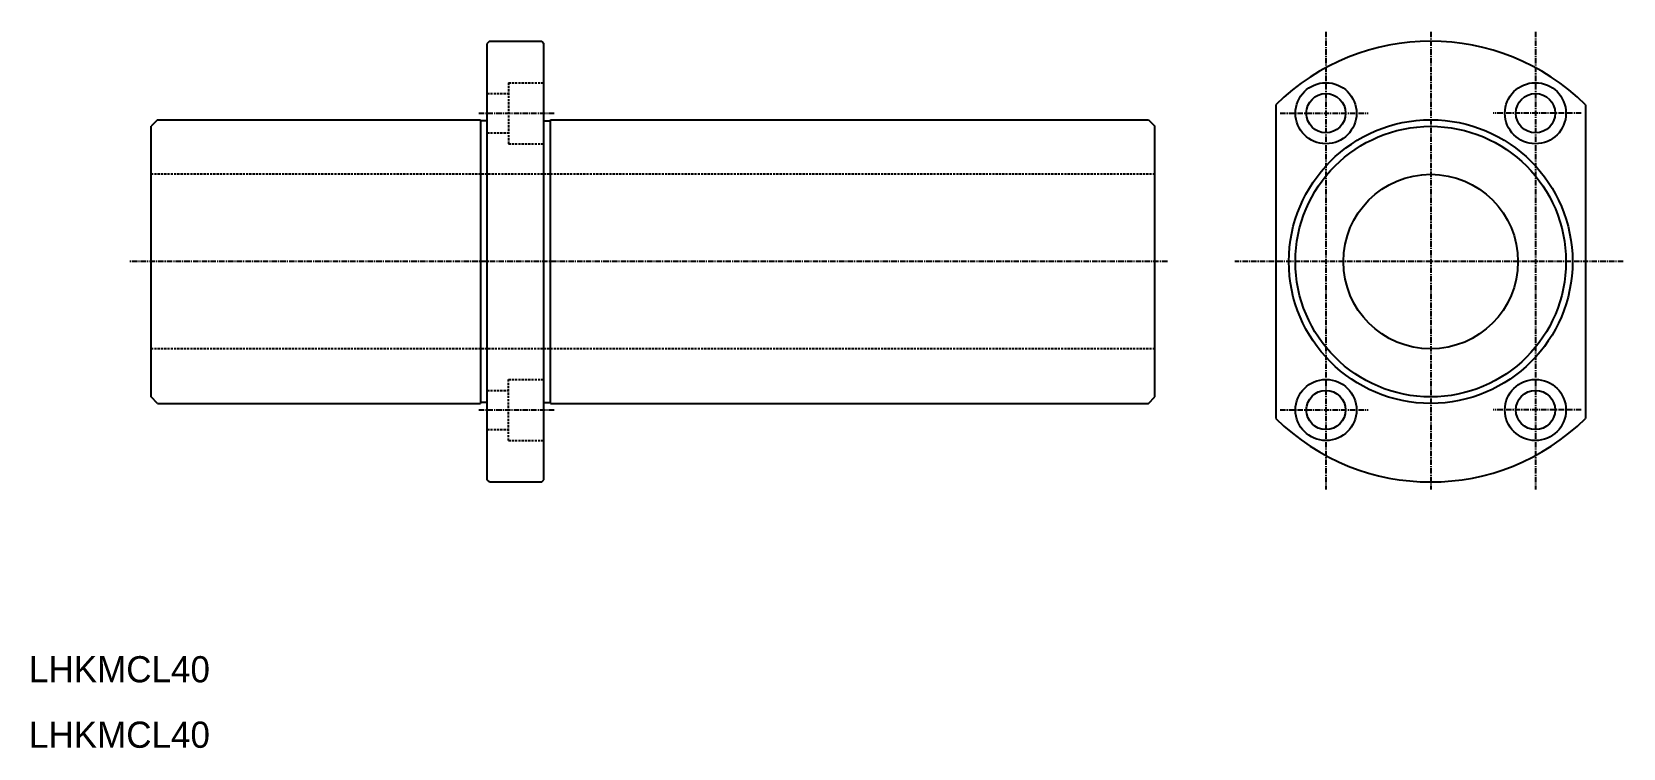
# Model space of a CAD drawing. Extents: x 11 to 375, y 10 to 174.
import ezdxf

# ---------------------------------------------------------------- set-up
doc = ezdxf.new("R2010")
doc.units = 0
doc.linetypes.add('CENTER', pattern=[2, 1.25, -0.25, 0.25, -0.25])
doc.linetypes.add('DASHED', pattern=[0.75, 0.5, -0.25])
doc.layers.get('0').update_dxf_attribs({"linetype": 'CONTINUOUS'})
doc.layers.add('CENTER', color=1, linetype='CENTER')

msp = doc.modelspace()

# ---------------------------------------------------------------- linework, layer by layer
at = {"color": 7, "linetype": 'CONTINUOUS'}
for p, q in [((115.49, 171.91), (114.99, 171.41)), ((114.99, 71.41), (114.99, 171.41)), ((115.49, 171.91), (127.49, 171.91)), ((127.49, 171.91), (127.99, 171.41)), ((127.99, 71.41), (127.99, 171.41)), ((295.68, 157.32), (295.68, 85.49)), ((366.68, 157.32), (366.68, 85.49)), ((39.49, 153.91), (37.99, 152.41)), ((39.49, 153.91), (113.49, 153.91)), ((113.49, 153.91), (113.49, 88.91)), ((114.99, 153.66), (113.49, 153.66)), ((127.99, 153.66), (129.49, 153.66)), ((129.49, 153.91), (266.49, 153.91)), ((129.49, 88.91), (129.49, 153.91)), ((266.49, 153.91), (267.99, 152.41)), ((37.99, 90.41), (37.99, 152.41)), ((267.99, 90.41), (267.99, 152.41)), ((39.49, 88.91), (37.99, 90.41)), ((39.49, 88.91), (113.49, 88.91)), ((114.99, 89.16), (113.49, 89.16)), ((127.99, 89.16), (129.49, 89.16)), ((129.49, 88.91), (266.49, 88.91)), ((266.49, 88.91), (267.99, 90.41)), ((115.49, 70.91), (114.99, 71.41)), ((115.49, 70.91), (127.49, 70.91)), ((127.49, 70.91), (127.99, 71.41))]:
    msp.add_line(p, q, dxfattribs=at)
at = {"color": 3, "linetype": 'DASHED'}
for p, q in [((119.89, 162.41), (119.89, 148.41)), ((119.89, 162.41), (127.99, 162.41)), ((114.99, 159.91), (119.89, 159.91)), ((114.99, 150.91), (119.89, 150.91)), ((119.89, 148.41), (127.99, 148.41)), ((267.99, 141.41), (37.99, 141.41)), ((267.99, 101.41), (37.99, 101.41)), ((114.99, 91.91), (119.89, 91.91)), ((119.89, 94.41), (127.99, 94.41)), ((119.89, 80.41), (119.89, 94.41)), ((114.99, 82.91), (119.89, 82.91)), ((119.89, 80.41), (127.99, 80.41))]:
    msp.add_line(p, q, dxfattribs=at)
at = {"color": 7, "linetype": 'CONTINUOUS'}
for centre, radius in [((307.18, 155.41), 7), ((355.18, 155.41), 7), ((307.18, 155.41), 4.5), ((355.18, 155.41), 4.5), ((331.18, 121.41), 32.5), ((331.18, 121.41), 31), ((331.18, 121.41), 20), ((307.18, 87.41), 7), ((307.18, 87.41), 4.5), ((355.18, 87.41), 7), ((355.18, 87.41), 4.5)]:
    msp.add_circle(centre, radius, dxfattribs=at)
for start, end in [(45.3342, 134.6658), (225.3342, 314.6658)]:
    msp.add_arc((331.18, 121.41), 50.5, start, end, dxfattribs=at)
at = {"layer": 'CENTER', "color": 1, "linetype": 'CENTER'}
for p, q in [((307.18, 174.07), (307.18, 69.16)), ((331.18, 174.07), (331.18, 69.16)), ((355.18, 174.07), (355.18, 69.16)), ((113.07, 155.41), (130.34, 155.41)), ((296.66, 155.41), (316.86, 155.41)), ((365.69, 155.41), (345.5, 155.41)), ((270.84, 121.41), (33.09, 121.41)), ((375.28, 121.41), (286.3, 121.41)), ((113.07, 87.41), (130.34, 87.41)), ((296.66, 87.41), (316.86, 87.41)), ((365.69, 87.41), (345.5, 87.41))]:
    msp.add_line(p, q, dxfattribs=at)

# ---------------------------------------------------------------- texts
at = {"color": 7, "linetype": 'CONTINUOUS'}
for p in [(10, 25), (10, 10)]:
    msp.add_text('LHKMCL40', height=6, dxfattribs=at).set_placement(p)

doc.saveas('drawing.dxf')
